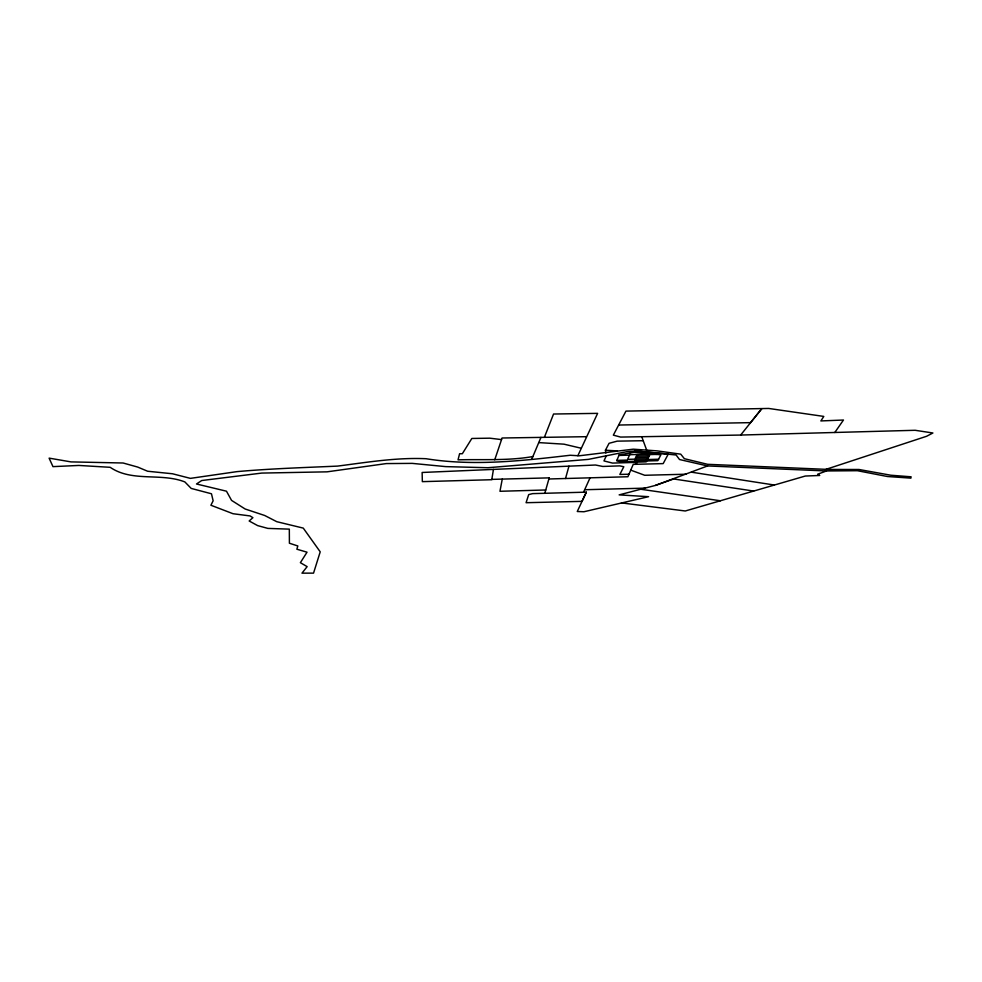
<?xml version="1.0" encoding="UTF-8"?>
<svg xmlns="http://www.w3.org/2000/svg" width="982" height="982" viewBox="0 0 982 982"><rect width="100%" height="100%" fill="white"/><g stroke="black" fill="none" stroke-linecap="round" stroke-linejoin="round"><path stroke-width="1.47" d="M493.443 469.408L491.773 479.719L422.346 481.646L422.137 472.477L595.509 465.014L602.788 466.45L619.777 465.885L623.816 466.745L619.851 474.441L628.971 474.232M544.814 493.283L549.196 477.866L502.268 479.106L499.961 491.282L545.747 489.981M565.522 478.504L568.959 466.155M549.196 477.866L548.877 478.983L627.891 476.749L633.23 464.363L663.181 463.614L668.288 454.052L635.231 450.898L626.676 451.708L588.365 459.38L487.882 467.727L445.718 466.622L412.256 463.381L386.319 463.578L327.055 471.839L261.752 473.078L201.715 480.529L196.498 483.991L226.474 491.196L231.556 500.39L245.156 509.007L264.698 515.489L276.764 521.688L303.266 528.107L320.218 551.835L313.54 573.132L301.99 573.157L307.145 566.639L300.382 562.686L307.022 552.191L296.859 549.208L297.828 545.967L289.408 543.23L289.322 529.138L267.865 528.402L257.665 525.615L249.158 520.988L252.902 517.674L250.042 515.931L233.029 513.721L210.909 505.239L213.131 500.795L211.474 493.774L191.195 488.422L184.849 481.917C160.79 472.526 132.091 482.334 110.18 467.309L78.855 465.443L52.967 466.634L49.1 458.128L71.011 461.896L123.094 463.001L137.676 467.064L147.619 471.237L172.501 473.766L190.41 478.369L236.932 471.63C270.394 468.635 303.954 467.604 337.501 466.106C366.961 462.362 396.237 457.367 426.053 458.717C473.815 466.425 522.436 460.779 570.211 455.255L579.245 455.795L633.267 449.179L657.081 450.873L680.735 454.163L684.393 458.704L707.617 464.314L828.562 469.445L859.005 469.494L890.846 475.227L911.1 476.798L910.891 478.136L887.433 476.515L857.421 470.709L826.488 470.955L707.556 465.947L679.519 459.527L676.107 454.997L635.231 450.898M494.732 459.809L502.084 437.997L586.328 436.683M577.858 455.709L597.621 413.361L553.553 414.023L544.384 437.334M531.753 459.22L540.947 437.395M636.226 464.29L636.827 462.927L634.053 462.448L612.523 463.087L603.967 460.926L606.275 455.795M626.639 461.503L627.265 460.104L616.843 460.386M630.481 452.911L627.608 459.355L634.9 459.146L637.06 454.482L629.683 454.691M583.529 492.228L586.328 492.166L582.007 501.372L526.082 502.71L528.697 494.597L532.649 493.627L583.529 492.228L590.059 477.817M586.328 492.166L577.269 511.512L583.946 511.745L648.586 496.683L619.139 494.879L655.424 485.415L707.556 465.947M645.996 460.975L646.684 459.564L658.578 459.232M649.556 453.721L649.127 454.592L656.602 454.396M605.869 453.083L605.44 450.222L609.073 443.299L617.199 441.151L643.21 440.709M834.81 432.485L843.464 420.026L820.878 420.934L823.8 416.417L768.685 408.451L625.951 411.102L613.345 435.136L620.575 437.076L740.661 435.051L915.126 430.288L932.9 432.988L926.603 436.278L826.009 469.335M740.661 435.051L761.725 408.721L750.579 422.641L618.648 425.034M826.488 470.955L817.675 474.208L819.7 475.472L805.289 476.037L685.276 510.984L621.446 502.894M655.424 485.415L673.677 478.971L753.71 491.061M532.87 456.556C508.05 460.914 483.009 459.159 458.042 459.834L459.601 453.709L462.326 453.745L471.839 438.463L489.809 438.181L501.544 439.592M618.942 455.427L629.487 455.145M637.036 456.029L649.274 455.697M636.311 457.587L648.513 457.256M635.599 459.134L647.752 458.803M634.888 460.668L646.991 460.337M491.822 479.388L502.268 479.106M584.658 489.736L644.953 488.14M686.209 474.22L644.72 475.276L630.739 470.132M605.44 450.222L617.408 450.91M538.75 442.6L563.999 444.171L580.779 448.136M640.743 489.245L720.371 500.759M691.451 472.182L774.393 485.034M641.749 436.72L646.672 450.137M619.163 454.912L616.684 460.767L620.317 461.687L657.854 460.644L660.886 454.801L634.176 452.26L619.163 454.912M637.76 454.47L634.176 462.191L646.242 461.859L650.047 454.126L637.76 454.47"/></g></svg>
